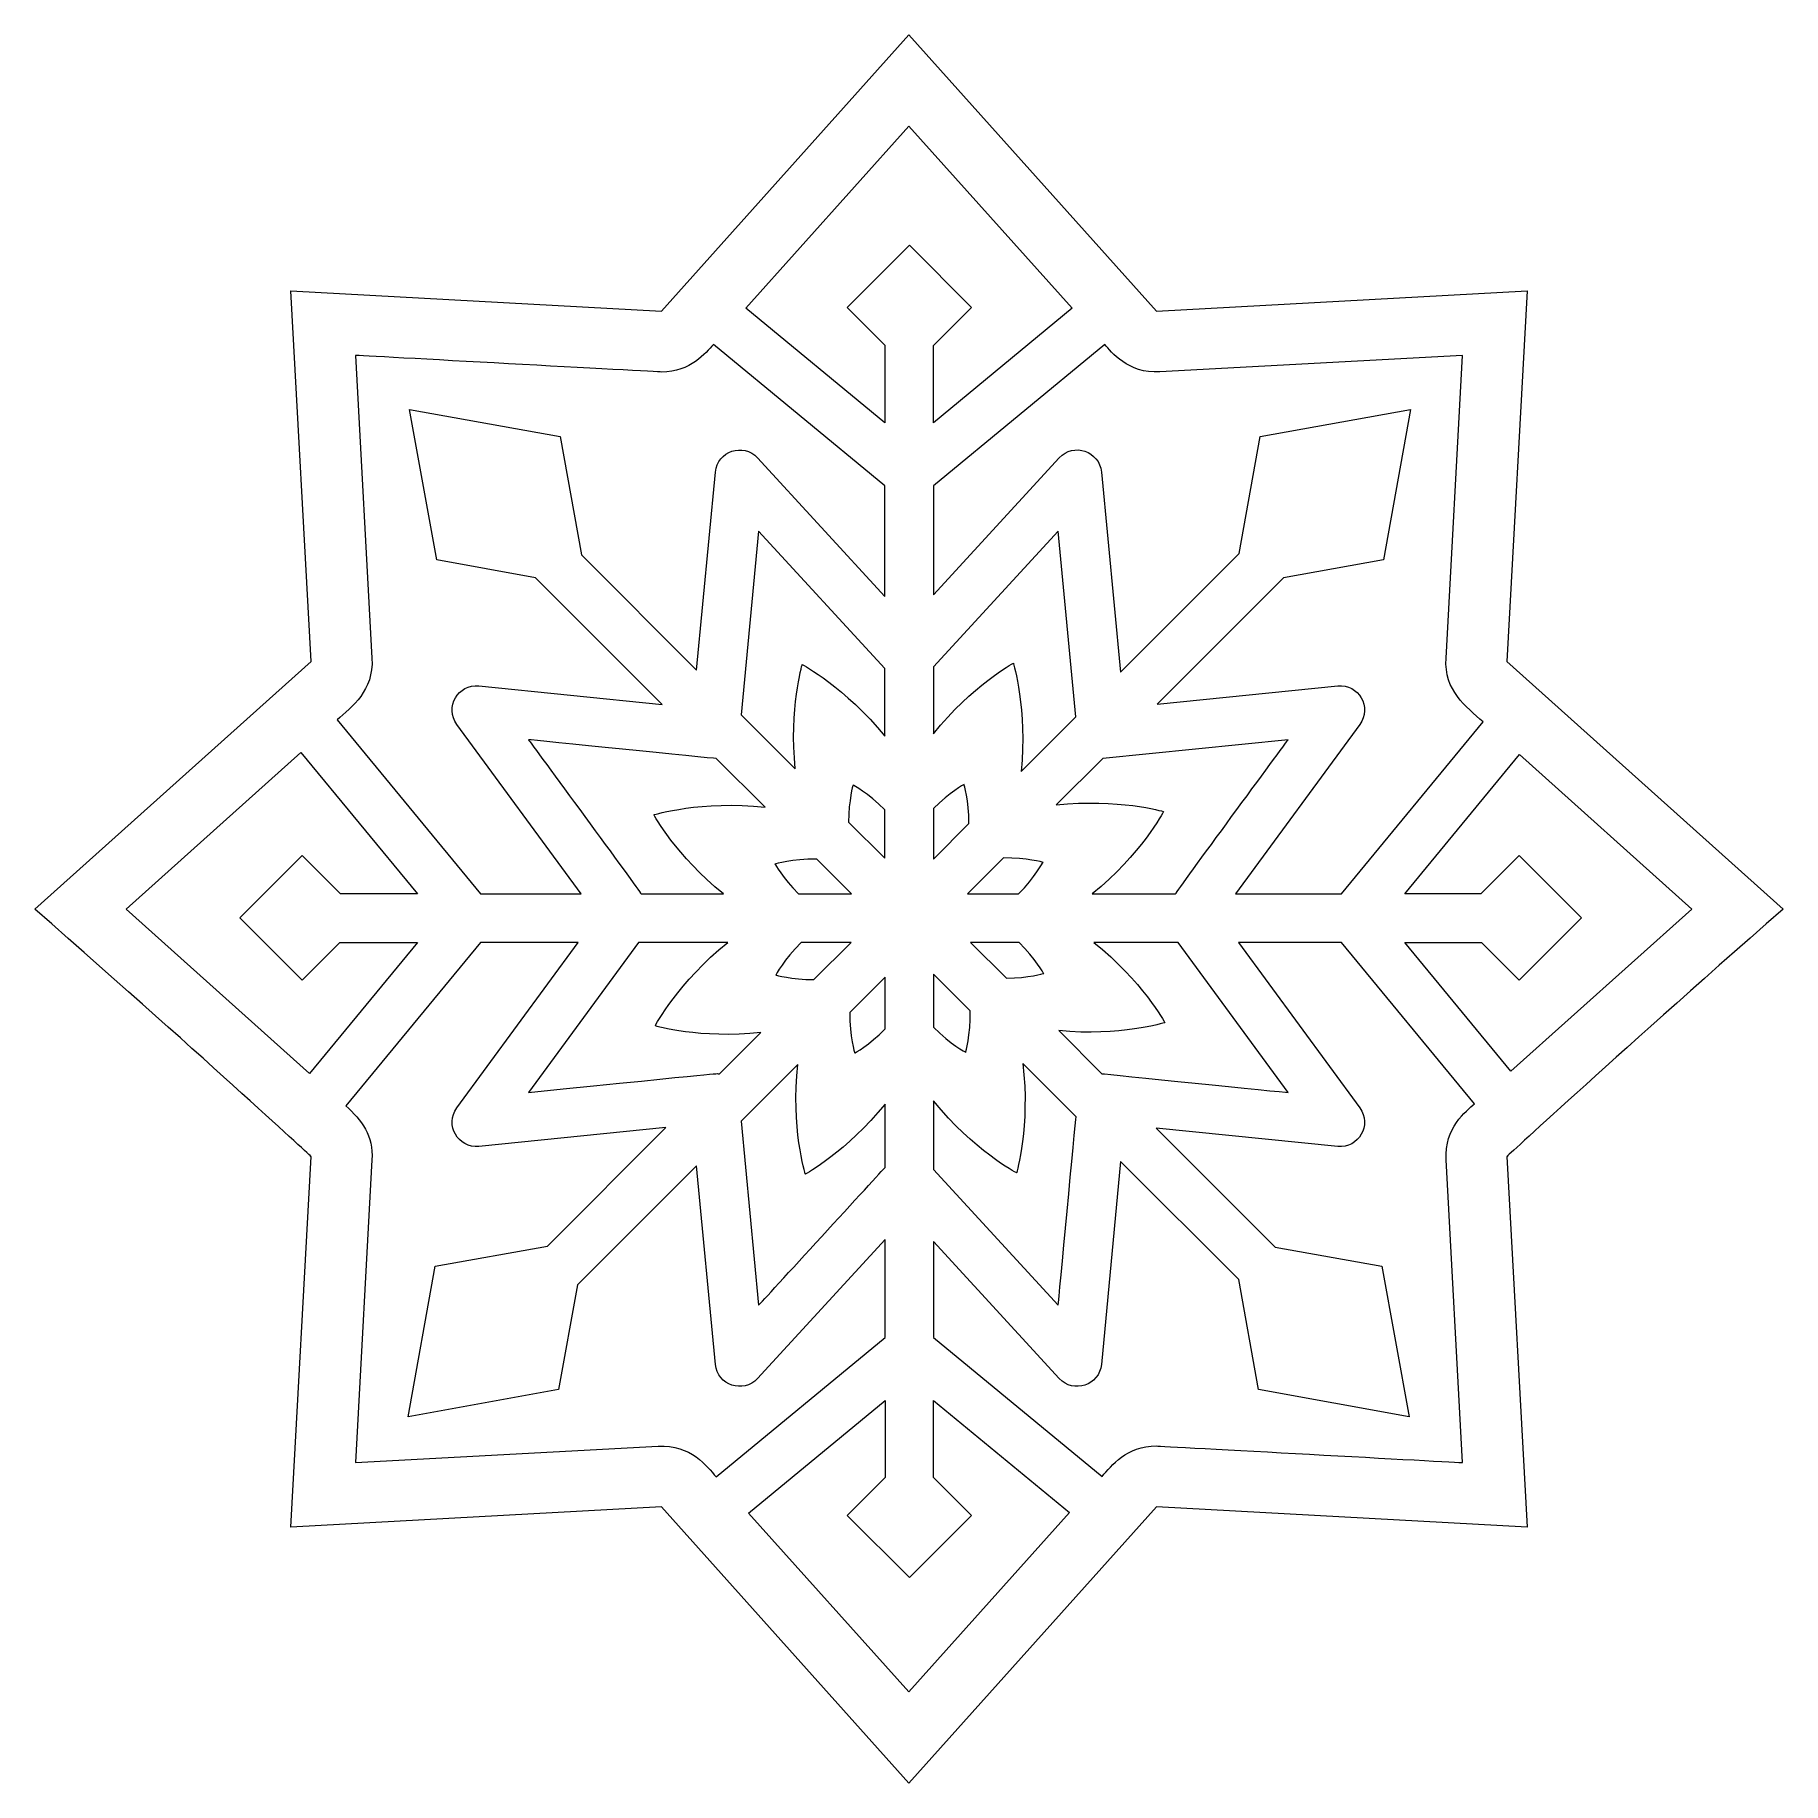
# Model space of a CAD drawing. Header units: inches. Extents: x 0.05 to 4.05, y 0.05 to 4.05.
import ezdxf

# ---------------------------------------------------------------- set-up
doc = ezdxf.new("R2010")
doc.units = ezdxf.units.IN
doc.header["$MEASUREMENT"] = 0
doc.layers.add('_U+0421_U+043B_U+043E_U+0439 1', color=7, linetype='Continuous')

msp = doc.modelspace()

# ---------------------------------------------------------------- linework, layer by layer
at = {"layer": '_U+0421_U+043B_U+043E_U+0439 1', "color": 12, "lineweight": 9, "true_color": 0xe30613}
for points in [[(2.05, 3.8384), (2.423, 3.4223), (2.1059, 3.1609), (2.1059, 3.3369), (2.1931, 3.4241), (2.0508, 3.5664), (1.9085, 3.4241), (1.9948, 3.3379), (1.9948, 3.1609), (1.6773, 3.4226), (2.05, 3.8384)], [(0.6805, 1.6745), (0.2616, 2.05), (0.6608, 2.4078), (0.9271, 2.0847), (0.7517, 2.0847), (0.6641, 2.1723), (0.5218, 2.03), (0.6641, 1.8877), (0.75, 1.9736), (0.9271, 1.9736), (0.6805, 1.6745)], [(3.4249, 1.6793), (3.1823, 1.9736), (3.3577, 1.9736), (3.4436, 1.8877), (3.5859, 2.03), (3.4436, 2.1723), (3.356, 2.0847), (3.1823, 2.0847), (3.4447, 2.4029), (3.8384, 2.05), (3.4249, 1.6793)], [(2.05, 0.2616), (1.6836, 0.6703), (1.9952, 0.9272), (1.9952, 0.7516), (1.9085, 0.6649), (2.0508, 0.5226), (2.1931, 0.6649), (2.1063, 0.7517), (2.1063, 0.9272), (2.417, 0.6711), (2.05, 0.2616)]]:
    msp.add_lwpolyline(points, dxfattribs=at)
for points, knots in [([(3.4155, 2.6156), (3.4155, 2.6156), (3.4617, 3.4618), (3.4617, 3.4618), (3.4617, 3.4618), (2.6156, 3.4155), (2.6156, 3.4155), (2.6156, 3.4155), (2.05, 4.0465), (2.05, 4.0465), (2.05, 4.0465), (1.4844, 3.4155), (1.4844, 3.4155), (1.4844, 3.4155), (0.6382, 3.4617), (0.6382, 3.4617), (0.6382, 3.4617), (0.6845, 2.6156), (0.6845, 2.6156), (0.6845, 2.6156), (0.0535, 2.05), (0.0535, 2.05), (0.4726, 1.6811), (0.6845, 1.4844), (0.6845, 1.4844), (0.6845, 1.4844), (0.6382, 0.6382), (0.6382, 0.6382), (0.6382, 0.6382), (1.4844, 0.6845), (1.4844, 0.6845), (1.4844, 0.6845), (2.05, 0.0535), (2.05, 0.0535), (2.05, 0.0535), (2.6156, 0.6845), (2.6156, 0.6845), (2.6156, 0.6845), (3.4617, 0.6382), (3.4617, 0.6382), (3.4617, 0.6382), (3.4155, 1.4844), (3.4155, 1.4844), (3.4155, 1.4844), (3.6334, 1.6865), (4.0465, 2.05), (4.0465, 2.05), (3.4155, 2.6156), (3.4155, 2.6156)], [0, 0, 0, 0, 1, 1, 1, 2, 2, 2, 3, 3, 3, 4, 4, 4, 5, 5, 5, 6, 6, 6, 7, 7, 7, 8, 8, 8, 9, 9, 9, 10, 10, 10, 11, 11, 11, 12, 12, 12, 13, 13, 13, 14, 14, 14, 15, 15, 15, 16, 16, 16, 16]), ([(0.8232, 2.6232), (0.8232, 2.6232), (0.7854, 3.3146), (0.7854, 3.3146), (0.7913, 3.3143), (1.4785, 3.2766), (1.4844, 3.2766), (1.5517, 3.2766), (1.5852, 3.3198), (1.6031, 3.3398), (1.6031, 3.3398), (1.9948, 3.0169), (1.9948, 3.0169), (1.9948, 3.0169), (1.9948, 2.7637), (1.9948, 2.7637), (1.9948, 2.7637), (1.704, 3.0805), (1.704, 3.0805), (1.6715, 3.116), (1.6123, 3.0959), (1.6078, 3.0482), (1.6078, 3.0482), (1.5649, 2.5957), (1.5649, 2.5957), (1.5649, 2.5957), (1.3016, 2.859), (1.3016, 2.859), (1.3016, 2.859), (1.2529, 3.129), (1.2529, 3.129), (1.2529, 3.129), (0.9092, 3.191), (0.9092, 3.191), (0.9092, 3.191), (0.9713, 2.8474), (0.9713, 2.8474), (0.9713, 2.8474), (1.1968, 2.8067), (1.1968, 2.8067), (1.1968, 2.8067), (1.486, 2.5175), (1.486, 2.5175), (1.486, 2.5175), (1.0676, 2.5598), (1.0676, 2.5598), (1.0199, 2.5647), (0.9888, 2.5104), (1.0172, 2.4717), (1.0172, 2.4717), (1.3012, 2.0847), (1.3012, 2.0847), (1.3012, 2.0847), (1.0711, 2.0847), (1.0711, 2.0847), (1.0711, 2.0847), (0.7436, 2.482), (0.7436, 2.482), (0.7777, 2.5126), (0.8273, 2.5476), (0.8232, 2.6232)], [0, 0, 0, 0, 1, 1, 1, 2, 2, 2, 3, 3, 3, 4, 4, 4, 5, 5, 5, 6, 6, 6, 7, 7, 7, 8, 8, 8, 9, 9, 9, 10, 10, 10, 11, 11, 11, 12, 12, 12, 13, 13, 13, 14, 14, 14, 15, 15, 15, 16, 16, 16, 17, 17, 17, 18, 18, 18, 19, 19, 19, 20, 20, 20, 20]), ([(2.6232, 3.2768), (2.6232, 3.2768), (3.3146, 3.3146), (3.3146, 3.3146), (3.3146, 3.3146), (3.2768, 2.6232), (3.2768, 2.6232), (3.2727, 2.5476), (3.3212, 2.5136), (3.3618, 2.4772), (3.3618, 2.4772), (3.0383, 2.0847), (3.0383, 2.0847), (3.0383, 2.0847), (2.7956, 2.0847), (2.7956, 2.0847), (2.7956, 2.0847), (3.0796, 2.4717), (3.0796, 2.4717), (3.1081, 2.5104), (3.0769, 2.5647), (3.0292, 2.5598), (3.0292, 2.5598), (2.6171, 2.5181), (2.6171, 2.5181), (2.6171, 2.5181), (2.9051, 2.8061), (2.9051, 2.8061), (2.9051, 2.8061), (3.1337, 2.8474), (3.1337, 2.8474), (3.1337, 2.8474), (3.1957, 3.191), (3.1957, 3.191), (3.1957, 3.191), (2.8521, 3.129), (2.8521, 3.129), (2.8521, 3.129), (2.8039, 2.862), (2.8039, 2.862), (2.8039, 2.862), (2.5329, 2.591), (2.5329, 2.591), (2.5329, 2.591), (2.4895, 3.0482), (2.4895, 3.0482), (2.485, 3.0959), (2.4259, 3.1161), (2.3933, 3.0805), (2.3933, 3.0805), (2.1059, 2.7673), (2.1059, 2.7673), (2.1059, 2.7673), (2.1059, 3.0169), (2.1059, 3.0169), (2.1059, 3.0169), (2.4972, 3.3395), (2.4972, 3.3395), (2.5121, 3.3228), (2.5495, 3.2728), (2.6232, 3.2768)], [0, 0, 0, 0, 1, 1, 1, 2, 2, 2, 3, 3, 3, 4, 4, 4, 5, 5, 5, 6, 6, 6, 7, 7, 7, 8, 8, 8, 9, 9, 9, 10, 10, 10, 11, 11, 11, 12, 12, 12, 13, 13, 13, 14, 14, 14, 15, 15, 15, 16, 16, 16, 17, 17, 17, 18, 18, 18, 19, 19, 19, 20, 20, 20, 20]), ([(1.806, 2.6085), (1.806, 2.6085), (1.7762, 2.5063), (1.7903, 2.3703), (1.7903, 2.3703), (1.6668, 2.4938), (1.6668, 2.4938), (1.6668, 2.4938), (1.7066, 2.9134), (1.7066, 2.9134), (1.7066, 2.9134), (1.9948, 2.5993), (1.9948, 2.5993), (1.9948, 2.5993), (1.9948, 2.4446), (1.9948, 2.4446), (1.9053, 2.5557), (1.806, 2.6085), (1.806, 2.6085)], [0, 0, 0, 0, 1, 1, 1, 2, 2, 2, 3, 3, 3, 4, 4, 4, 5, 5, 5, 6, 6, 6, 6]), ([(2.306, 2.3641), (2.3209, 2.5049), (2.2884, 2.6115), (2.2884, 2.6115), (2.2884, 2.6115), (2.1928, 2.5591), (2.1059, 2.4504), (2.1059, 2.4504), (2.1059, 2.6029), (2.1059, 2.6029), (2.1059, 2.6029), (2.3907, 2.9134), (2.3907, 2.9134), (2.3907, 2.9134), (2.4309, 2.4891), (2.4309, 2.4891), (2.4309, 2.4891), (2.306, 2.3641), (2.306, 2.3641)], [0, 0, 0, 0, 1, 1, 1, 2, 2, 2, 3, 3, 3, 4, 4, 4, 5, 5, 5, 6, 6, 6, 6]), ([(1.7212, 2.2823), (1.5771, 2.2989), (1.4671, 2.2654), (1.4671, 2.2654), (1.4671, 2.2654), (1.5188, 2.1711), (1.6259, 2.0847), (1.6259, 2.0847), (1.4379, 2.0847), (1.4379, 2.0847), (1.4339, 2.0925), (1.1859, 2.4296), (1.1807, 2.4367), (1.1893, 2.4358), (1.6011, 2.3939), (1.6097, 2.3938), (1.6097, 2.3938), (1.7212, 2.2823), (1.7212, 2.2823)], [0, 0, 0, 0, 1, 1, 1, 2, 2, 2, 3, 3, 3, 4, 4, 4, 5, 5, 5, 6, 6, 6, 6]), ([(2.3865, 2.2876), (2.3865, 2.2876), (2.4929, 2.3939), (2.4929, 2.3939), (2.4929, 2.3939), (2.9161, 2.4367), (2.9161, 2.4367), (2.9109, 2.4296), (2.6629, 2.0925), (2.6589, 2.0847), (2.6589, 2.0847), (2.4687, 2.0847), (2.4687, 2.0847), (2.5791, 2.1739), (2.6315, 2.2726), (2.6315, 2.2726), (2.6315, 2.2726), (2.5259, 2.3035), (2.3865, 2.2876)], [0, 0, 0, 0, 1, 1, 1, 2, 2, 2, 3, 3, 3, 4, 4, 4, 5, 5, 5, 6, 6, 6, 6]), ([(1.9119, 2.2487), (1.9122, 2.2988), (1.9221, 2.3331), (1.9221, 2.3331), (1.9221, 2.3331), (1.9566, 2.3147), (1.9948, 2.2765), (1.9948, 2.2765), (1.9948, 2.1659), (1.9948, 2.1659), (1.9948, 2.1659), (1.9119, 2.2487), (1.9119, 2.2487)], [0, 0, 0, 0, 1, 1, 1, 2, 2, 2, 3, 3, 3, 4, 4, 4, 4]), ([(2.1757, 2.3347), (2.1757, 2.3347), (2.1868, 2.2981), (2.187, 2.2451), (2.187, 2.2451), (2.1059, 2.164), (2.1059, 2.164), (2.1059, 2.164), (2.1059, 2.2792), (2.1059, 2.2792), (2.1427, 2.3165), (2.1757, 2.3347), (2.1757, 2.3347)], [0, 0, 0, 0, 1, 1, 1, 2, 2, 2, 3, 3, 3, 4, 4, 4, 4]), ([(1.7975, 2.0847), (1.7615, 2.1208), (1.7439, 2.1527), (1.7439, 2.1527), (1.7439, 2.1527), (1.7832, 2.1647), (1.8395, 2.164), (1.8395, 2.164), (1.9188, 2.0847), (1.9188, 2.0847), (1.9188, 2.0847), (1.7975, 2.0847), (1.7975, 2.0847)], [0, 0, 0, 0, 1, 1, 1, 2, 2, 2, 3, 3, 3, 4, 4, 4, 4]), ([(2.1837, 2.0847), (2.1837, 2.0847), (2.2657, 2.1667), (2.2657, 2.1667), (2.3191, 2.1672), (2.3561, 2.1565), (2.3561, 2.1565), (2.3561, 2.1565), (2.3379, 2.1225), (2.3003, 2.0847), (2.3003, 2.0847), (2.1837, 2.0847), (2.1837, 2.0847), (2.1837, 2.0847), (2.1837, 2.0847), (2.1837, 2.0847)], [0, 0, 0, 0, 1, 1, 1, 2, 2, 2, 3, 3, 3, 4, 4, 4, 5, 5, 5, 5]), ([(1.4768, 0.8232), (1.4768, 0.8232), (0.7854, 0.7854), (0.7854, 0.7854), (0.7854, 0.7854), (0.8232, 1.4768), (0.8232, 1.4768), (0.8263, 1.5332), (0.8001, 1.5673), (0.7633, 1.6003), (0.7633, 1.6003), (1.0711, 1.9736), (1.0711, 1.9736), (1.0711, 1.9736), (1.2945, 1.9736), (1.2945, 1.9736), (1.2945, 1.9736), (1.0172, 1.5958), (1.0172, 1.5958), (0.9889, 1.5572), (1.0197, 1.5028), (1.0676, 1.5077), (1.0676, 1.5077), (1.4948, 1.5508), (1.4948, 1.5508), (1.4948, 1.5508), (1.2241, 1.2801), (1.2241, 1.2801), (1.2241, 1.2801), (0.9679, 1.2339), (0.9679, 1.2339), (0.9679, 1.2339), (0.9059, 0.8903), (0.9059, 0.8903), (0.9059, 0.8903), (1.2495, 0.9523), (1.2495, 0.9523), (1.2495, 0.9523), (1.2927, 1.1916), (1.2927, 1.1916), (1.2927, 1.1916), (1.5648, 1.4637), (1.5648, 1.4637), (1.5648, 1.4637), (1.6078, 1.0099), (1.6078, 1.0099), (1.6123, 0.962), (1.6717, 0.9424), (1.704, 0.9776), (1.704, 0.9776), (1.9952, 1.295), (1.9952, 1.295), (1.9952, 1.295), (1.9952, 1.0712), (1.9952, 1.0712), (1.9952, 1.0712), (1.6094, 0.7532), (1.6094, 0.7532), (1.5886, 0.7763), (1.5519, 0.8273), (1.4768, 0.8232)], [0, 0, 0, 0, 1, 1, 1, 2, 2, 2, 3, 3, 3, 4, 4, 4, 5, 5, 5, 6, 6, 6, 7, 7, 7, 8, 8, 8, 9, 9, 9, 10, 10, 10, 11, 11, 11, 12, 12, 12, 13, 13, 13, 14, 14, 14, 15, 15, 15, 16, 16, 16, 17, 17, 17, 18, 18, 18, 19, 19, 19, 20, 20, 20, 20]), ([(1.6363, 1.9736), (1.5236, 1.8837), (1.4701, 1.7831), (1.4701, 1.7831), (1.4701, 1.7831), (1.574, 1.7526), (1.7117, 1.7677), (1.7117, 1.7677), (1.6174, 1.6734), (1.6174, 1.6734), (1.6068, 1.6748), (1.6338, 1.6766), (1.1807, 1.6308), (1.1807, 1.6308), (1.4323, 1.9736), (1.4323, 1.9736), (1.4323, 1.9736), (1.6363, 1.9736), (1.6363, 1.9736), (1.6363, 1.9736), (1.6363, 1.9736), (1.6363, 1.9736)], [0, 0, 0, 0, 1, 1, 1, 2, 2, 2, 3, 3, 3, 4, 4, 4, 5, 5, 5, 6, 6, 6, 7, 7, 7, 7]), ([(1.9176, 1.9736), (1.9176, 1.9736), (1.8329, 1.8889), (1.8329, 1.8889), (1.7812, 1.8888), (1.7455, 1.8991), (1.7455, 1.8991), (1.7455, 1.8991), (1.7645, 1.9347), (1.8039, 1.9736), (1.8039, 1.9736), (1.9176, 1.9736), (1.9176, 1.9736), (1.9176, 1.9736), (1.9176, 1.9736), (1.9176, 1.9736)], [0, 0, 0, 0, 1, 1, 1, 2, 2, 2, 3, 3, 3, 4, 4, 4, 5, 5, 5, 5]), ([(3.2768, 1.4768), (3.2768, 1.4768), (3.3146, 0.7854), (3.3146, 0.7854), (3.3087, 0.7857), (2.6215, 0.8234), (2.6156, 0.8234), (2.5462, 0.8234), (2.513, 0.7781), (2.4912, 0.7539), (2.4912, 0.7539), (2.1063, 1.0712), (2.1063, 1.0712), (2.1063, 1.0712), (2.1063, 1.2904), (2.1063, 1.2904), (2.1063, 1.2904), (2.3933, 0.9776), (2.3933, 0.9776), (2.4257, 0.9422), (2.485, 0.9621), (2.4895, 1.0099), (2.4895, 1.0099), (2.5335, 1.4736), (2.5335, 1.4736), (2.5335, 1.4736), (2.8034, 1.2037), (2.8034, 1.2037), (2.8034, 1.2037), (2.8487, 0.9522), (2.8487, 0.9522), (2.8487, 0.9522), (3.1924, 0.8902), (3.1924, 0.8902), (3.1924, 0.8902), (3.1303, 1.2338), (3.1303, 1.2338), (3.1303, 1.2338), (2.8863, 1.2779), (2.8863, 1.2779), (2.8863, 1.2779), (2.6146, 1.5495), (2.6146, 1.5495), (2.6146, 1.5495), (3.0292, 1.5076), (3.0292, 1.5076), (3.0772, 1.5028), (3.1079, 1.5572), (3.0796, 1.5958), (3.0796, 1.5958), (2.8023, 1.9736), (2.8023, 1.9736), (2.8023, 1.9736), (3.0383, 1.9736), (3.0383, 1.9736), (3.0383, 1.9736), (3.342, 1.6051), (3.342, 1.6051), (3.3231, 1.5881), (3.2728, 1.551), (3.2768, 1.4768)], [0, 0, 0, 0, 1, 1, 1, 2, 2, 2, 3, 3, 3, 4, 4, 4, 5, 5, 5, 6, 6, 6, 7, 7, 7, 8, 8, 8, 9, 9, 9, 10, 10, 10, 11, 11, 11, 12, 12, 12, 13, 13, 13, 14, 14, 14, 15, 15, 15, 16, 16, 16, 17, 17, 17, 18, 18, 18, 19, 19, 19, 20, 20, 20, 20]), ([(2.3013, 1.9736), (2.3392, 1.9364), (2.3577, 1.9029), (2.3577, 1.9029), (2.3577, 1.9029), (2.3231, 1.8925), (2.2725, 1.8917), (2.2725, 1.8917), (2.1906, 1.9736), (2.1906, 1.9736), (2.1906, 1.9736), (2.3013, 1.9736), (2.3013, 1.9736)], [0, 0, 0, 0, 1, 1, 1, 2, 2, 2, 3, 3, 3, 4, 4, 4, 4]), ([(2.3921, 1.7721), (2.5305, 1.7585), (2.6345, 1.7902), (2.6345, 1.7902), (2.6345, 1.7902), (2.5818, 1.8864), (2.4723, 1.9736), (2.4723, 1.9736), (2.6645, 1.9736), (2.6645, 1.9736), (2.6645, 1.9736), (2.9161, 1.6308), (2.9161, 1.6308), (2.9078, 1.6316), (2.4988, 1.673), (2.4905, 1.6737), (2.4905, 1.6737), (2.3921, 1.7721), (2.3921, 1.7721)], [0, 0, 0, 0, 1, 1, 1, 2, 2, 2, 3, 3, 3, 4, 4, 4, 5, 5, 5, 6, 6, 6, 6]), ([(1.9259, 1.7209), (1.9259, 1.7209), (1.9144, 1.7589), (1.9146, 1.8135), (1.9146, 1.8135), (1.9952, 1.8941), (1.9952, 1.8941), (1.9952, 1.8941), (1.9952, 1.7759), (1.9952, 1.7759), (1.9586, 1.739), (1.9259, 1.7209), (1.9259, 1.7209)], [0, 0, 0, 0, 1, 1, 1, 2, 2, 2, 3, 3, 3, 4, 4, 4, 4]), ([(2.1795, 1.7225), (2.1795, 1.7225), (2.1447, 1.7411), (2.1063, 1.7797), (2.1063, 1.7797), (2.1063, 1.9008), (2.1063, 1.9008), (2.1063, 1.9008), (2.1897, 1.8174), (2.1897, 1.8174), (2.1909, 1.7616), (2.1795, 1.7225), (2.1795, 1.7225)], [0, 0, 0, 0, 1, 1, 1, 2, 2, 2, 3, 3, 3, 4, 4, 4, 4]), ([(1.796, 1.6949), (1.7802, 1.5524), (1.8132, 1.4441), (1.8132, 1.4441), (1.8132, 1.4441), (1.9084, 1.4963), (1.9952, 1.6045), (1.9952, 1.6045), (1.9952, 1.4593), (1.9952, 1.4593), (1.9886, 1.4522), (1.7128, 1.1516), (1.7066, 1.1448), (1.7066, 1.1448), (1.6667, 1.5656), (1.6667, 1.5656), (1.6667, 1.5656), (1.796, 1.6949), (1.796, 1.6949)], [0, 0, 0, 0, 1, 1, 1, 2, 2, 2, 3, 3, 3, 4, 4, 4, 5, 5, 5, 6, 6, 6, 6]), ([(2.1063, 1.6117), (2.1959, 1.5001), (2.2956, 1.4471), (2.2956, 1.4471), (2.2956, 1.4471), (2.3272, 1.5553), (2.3099, 1.6971), (2.3099, 1.6971), (2.432, 1.575), (2.432, 1.575), (2.4304, 1.5665), (2.3915, 1.1534), (2.3907, 1.1448), (2.3907, 1.1448), (2.1063, 1.4547), (2.1063, 1.4547), (2.1063, 1.4547), (2.1063, 1.6117), (2.1063, 1.6117), (2.1063, 1.6117), (2.1063, 1.6117), (2.1063, 1.6117)], [0, 0, 0, 0, 1, 1, 1, 2, 2, 2, 3, 3, 3, 4, 4, 4, 5, 5, 5, 6, 6, 6, 7, 7, 7, 7])]:
    msp.add_open_spline(points, degree=3, knots=knots, dxfattribs=at)

doc.saveas('drawing.dxf')
